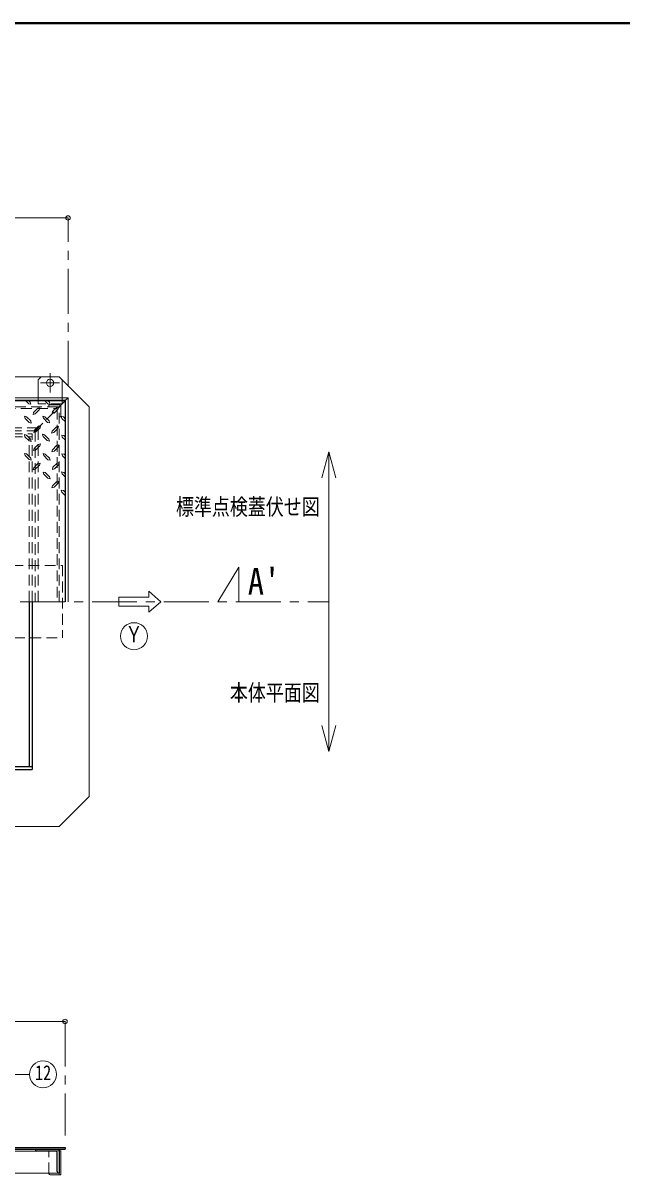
# Model space of a CAD drawing. Units: millimetres at full size, sheet at 1:15; details may follow other scales. Extents: x -3184 to 2891, y -2037 to 2178.
# Drawn here: x -1207 to -207, y 257 to 2178 of the extents above; entities that cross this region are included whole.
import ezdxf
from ezdxf.enums import TextEntityAlignment as Align

# ---------------------------------------------------------------- set-up
doc = ezdxf.new("R2010")
doc.units = ezdxf.units.MM
doc.header["$LTSCALE"] = 15
doc.header["$PDMODE"] = 32
doc.header["$PDSIZE"] = 7.5
doc.linetypes.add('CHAIN1', pattern=[8, 5, -1, 1, -1])
doc.linetypes.add('DASHED1', pattern=[1.8, 1.2, -0.6])
doc.layers.add('0-0', color=4, linetype='Continuous', lineweight=9)
doc.styles.add('ＭＳ ゴシック', font='')
doc.styles.get('ＭＳ ゴシック').set_extended_font_data('MS Gothic')

msp = doc.modelspace()

# ---------------------------------------------------------------- linework, layer by layer
at = {"layer": '0-0', "color": 1, "lineweight": 40}
msp.add_line((2890.8, 2177.87), (-3184.2, 2177.87), dxfattribs=at)
at = {"layer": '0-0'}
for p, q in [((-1131.7, 1852.87), (-2311.7, 1852.87)), ((-2296.7, 1587.87), (-1146.7, 1587.87)), ((-1176.7, 1587.87), (-1181.7, 1582.87)), ((-1181.7, 1582.87), (-1181.7, 1552.87)), ((-1096.7, 1537.87), (-1146.7, 1587.87)), ((-1141.7, 1582.87), (-1141.7, 1552.87)), ((-1201.87, 1547.87), (-1197.24, 1543.06)), ((-1193.74, 1542.18), (-1197.24, 1543.06)), ((-1196.91, 1547.87), (-1194.62, 1545.57)), ((-1194.62, 1545.57), (-1193.74, 1542.18)), ((-1170.23, 1547.87), (-1165.3, 1542.95)), ((-1161.8, 1541.96), (-1165.3, 1542.95)), ((-1165.19, 1547.87), (-1162.79, 1545.46)), ((-1162.79, 1545.46), (-1161.8, 1541.96)), ((-1157.43, 1529.93), (-1150.54, 1536.93)), ((-1150.54, 1536.93), (-1147.04, 1537.81)), ((-1147.04, 1537.81), (-1148.02, 1534.31)), ((-1135.7, 1548.87), (-1136.7, 1547.87)), ((-1096.7, 1537.87), (-1096.7, 1212.87)), ((-1200.85, 1521.18), (-1204.35, 1522.06)), ((-1203.37, 1518.56), (-1204.35, 1522.06)), ((-1203.37, 1518.56), (-1196.58, 1511.78)), ((-1200.85, 1521.18), (-1193.96, 1514.29)), ((-1189.26, 1528.51), (-1190.13, 1525.12)), ((-1186.63, 1525.99), (-1190.13, 1525.12)), ((-1189.26, 1528.51), (-1182.26, 1535.51)), ((-1186.63, 1525.99), (-1179.74, 1532.89)), ((-1182.26, 1535.51), (-1178.87, 1536.39)), ((-1178.87, 1536.39), (-1179.74, 1532.89)), ((-1172.85, 1518.78), (-1173.83, 1522.28)), ((-1170.33, 1521.29), (-1173.83, 1522.28)), ((-1172.85, 1518.78), (-1165.96, 1511.89)), ((-1170.33, 1521.29), (-1163.44, 1514.4)), ((-1157.43, 1529.93), (-1158.41, 1526.54)), ((-1154.91, 1527.42), (-1158.41, 1526.54)), ((-1154.91, 1527.42), (-1148.02, 1534.31)), ((-1139.49, 1521.18), (-1142.99, 1522.06)), ((-1142.01, 1518.56), (-1142.99, 1522.06)), ((-1142.01, 1518.56), (-1136.7, 1513.25)), ((-1139.49, 1521.18), (-1136.7, 1517.99)), ((-1193.08, 1510.79), (-1196.58, 1511.78)), ((-1193.96, 1514.29), (-1193.08, 1510.79)), ((-1187.83, 1498.65), (-1188.71, 1495.26)), ((-1187.83, 1498.65), (-1180.94, 1505.65)), ((-1185.21, 1496.14), (-1178.43, 1503.03)), ((-1180.94, 1505.65), (-1177.44, 1506.53)), ((-1177.44, 1506.53), (-1178.43, 1503.03)), ((-1162.46, 1511.01), (-1165.96, 1511.89)), ((-1163.44, 1514.4), (-1162.46, 1511.01)), ((-1158.08, 1497.45), (-1151.19, 1504.34)), ((-1155.57, 1494.93), (-1148.68, 1501.82)), ((-1201.07, 1490.56), (-1204.57, 1491.54)), ((-1203.58, 1488.04), (-1204.57, 1491.54)), ((-1203.58, 1488.04), (-1196.69, 1481.15)), ((-1201.07, 1490.56), (-1194.18, 1483.67)), ((-1193.19, 1480.17), (-1196.69, 1481.15)), ((-1194.18, 1483.67), (-1193.19, 1480.17)), ((-1185.21, 1496.14), (-1188.71, 1495.26)), ((-1170.77, 1490.99), (-1174.16, 1491.98)), ((-1173.29, 1488.48), (-1174.16, 1491.98)), ((-1173.29, 1488.48), (-1166.4, 1481.59)), ((-1170.77, 1490.99), (-1163.77, 1484.1)), ((-1162.9, 1480.6), (-1166.4, 1481.59)), ((-1163.77, 1484.1), (-1162.9, 1480.6)), ((-1158.08, 1497.45), (-1159.07, 1493.95)), ((-1155.57, 1494.93), (-1159.07, 1493.95)), ((-1138.83, 1489.9), (-1142.33, 1490.78)), ((-1141.35, 1487.28), (-1142.33, 1490.78)), ((-1141.35, 1487.28), (-1136.7, 1482.63)), ((-1138.83, 1489.9), (-1136.7, 1487.77)), ((-1203.37, 1456.76), (-1204.35, 1460.26)), ((-1200.85, 1459.28), (-1204.35, 1460.26)), ((-1188.27, 1468.35), (-1189.26, 1464.85)), ((-1185.76, 1465.84), (-1189.26, 1464.85)), ((-1188.27, 1468.35), (-1181.38, 1475.24)), ((-1185.76, 1465.84), (-1178.87, 1472.73)), ((-1169.68, 1459.17), (-1173.07, 1460.04)), ((-1172.19, 1456.54), (-1173.07, 1460.04)), ((-1157.65, 1466.39), (-1158.52, 1462.99)), ((-1155.02, 1463.87), (-1158.52, 1462.99)), ((-1157.65, 1466.39), (-1150.76, 1473.39)), ((-1155.02, 1463.87), (-1148.24, 1470.76)), ((-1150.76, 1473.39), (-1147.26, 1474.26)), ((-1147.26, 1474.26), (-1148.24, 1470.76)), ((-1203.37, 1456.76), (-1196.58, 1449.87)), ((-1200.85, 1459.28), (-1193.96, 1452.39)), ((-1193.08, 1448.89), (-1196.58, 1449.87)), ((-1193.96, 1452.39), (-1193.08, 1448.89)), ((-1188.82, 1436.31), (-1181.93, 1443.2)), ((-1172.19, 1456.54), (-1165.3, 1449.65)), ((-1169.68, 1459.17), (-1162.68, 1452.17)), ((-1161.8, 1448.78), (-1165.3, 1449.65)), ((-1162.68, 1452.17), (-1161.8, 1448.78)), ((-1156.99, 1436.96), (-1150.1, 1443.96)), ((-1154.37, 1434.45), (-1147.58, 1441.34)), ((-1150.1, 1443.96), (-1146.6, 1444.84)), ((-1146.6, 1444.84), (-1147.58, 1441.34)), ((-1141.02, 1456.21), (-1141.9, 1459.71)), ((-1138.4, 1458.84), (-1141.9, 1459.71)), ((-1141.02, 1456.21), (-1136.7, 1451.89)), ((-1138.4, 1458.84), (-1136.7, 1457.14)), ((-1188.82, 1436.31), (-1189.8, 1432.81)), ((-1186.3, 1433.79), (-1189.8, 1432.81)), ((-1186.3, 1433.79), (-1179.41, 1440.68)), ((-1169.68, 1428.1), (-1173.18, 1428.98)), ((-1172.19, 1425.48), (-1173.18, 1428.98)), ((-1172.19, 1425.48), (-1165.3, 1418.7)), ((-1169.68, 1428.1), (-1162.79, 1421.21)), ((-1156.99, 1436.96), (-1157.87, 1433.57)), ((-1154.37, 1434.45), (-1157.87, 1433.57)), ((-1141.46, 1425.92), (-1142.44, 1429.42)), ((-1138.94, 1428.54), (-1142.44, 1429.42)), ((-1141.46, 1425.92), (-1136.7, 1420.97)), ((-1138.94, 1428.54), (-1136.7, 1426.3)), ((-1161.8, 1417.71), (-1165.3, 1418.7)), ((-1162.79, 1421.21), (-1161.8, 1417.71)), ((-1157.65, 1406.12), (-1158.52, 1402.62)), ((-1155.02, 1403.6), (-1158.52, 1402.62)), ((-1157.65, 1406.12), (-1150.76, 1413.01)), ((-1155.02, 1403.6), (-1148.24, 1410.49)), ((-1150.76, 1413.01), (-1147.26, 1413.99)), ((-1147.26, 1413.99), (-1148.24, 1410.49)), ((-1142.01, 1395.62), (-1142.99, 1399.12)), ((-1139.49, 1398.24), (-1142.99, 1399.12)), ((-1142.01, 1395.62), (-1136.7, 1390.1)), ((-1139.49, 1398.24), (-1136.7, 1395.46)), ((-1136.7, 512.87), (-1721.7, 512.87)), ((-1360.7, 296.67), (-1183.7, 296.67)), ((-1699.2, 259.67), (-1146.7, 259.67)), ((-1163.5, 258.87), (-1163.5, 259.67)), ((-1161.5, 256.87), (-1146.7, 256.87))]:
    msp.add_line(p, q, dxfattribs=at)
at = {"layer": '0-0', "linetype": 'CHAIN1'}
for p, q in [((-1131.7, 1572.87), (-1131.7, 1852.87)), ((-1177.7, 1577.87), (-1145.7, 1577.87)), ((-1161.7, 1593.87), (-1161.7, 1561.87)), ((-881.7, 1212.87), (-846.7, 1270.37)), ((-846.7, 1212.87), (-846.7, 1270.37)), ((-2771.7, 1212.87), (-696.7, 1212.87)), ((-1136.7, 512.87), (-1136.7, 322.87))]:
    msp.add_line(p, q, dxfattribs=at)
at = {"layer": '0-0', "color": 7, "lineweight": 18}
for p, q in [((-1131.7, 1552.87), (-2311.7, 1552.87)), ((-1135.7, 1548.87), (-2307.7, 1548.87)), ((-1135.7, 1548.87), (-1131.7, 1552.87)), ((-1135.7, 1548.87), (-1135.7, 1212.87)), ((-1131.7, 1552.87), (-1131.7, 1212.87)), ((-696.7, 1462.87), (-708.35, 1419.4)), ((-696.7, 1462.87), (-685.06, 1419.4)), ((-696.7, 1462.87), (-696.7, 962.87)), ((-996.7, 1230.37), (-996.7, 1220.37)), ((-976.7, 1212.87), (-996.7, 1230.37)), ((-1096.7, 1212.87), (-1096.7, 887.87)), ((-1046.7, 1220.37), (-1046.7, 1205.37)), ((-996.7, 1220.37), (-1046.7, 1220.37)), ((-976.7, 1212.87), (-996.7, 1195.37)), ((-996.7, 1205.37), (-1046.7, 1205.37)), ((-996.7, 1205.37), (-996.7, 1195.37)), ((-696.7, 962.87), (-708.35, 1006.34)), ((-696.7, 962.87), (-685.06, 1006.34)), ((-1146.7, 837.87), (-1096.7, 887.87)), ((-1146.7, 837.87), (-2296.7, 837.87)), ((-1249.23, 424.55), (-1196.1, 424.55)), ((-1146.7, 296.87), (-1143.5, 296.87)), ((-1143.5, 296.87), (-1143.5, 256.87)), ((-1146.7, 259.67), (-1146.7, 256.87)), ((-1146.7, 256.87), (-1143.5, 256.87))]:
    msp.add_line(p, q, dxfattribs=at)
at = {"layer": '0-0', "color": 5, "lineweight": 25}
for p, q in [((-1136.7, 1547.87), (-2306.7, 1547.87)), ((-1136.7, 1547.87), (-1136.7, 1212.87)), ((-1196.7, 1212.87), (-1196.7, 937.87)), ((-1191.7, 1212.87), (-1191.7, 932.87)), ((-2251.7, 937.87), (-1191.7, 937.87)), ((-2251.7, 932.87), (-1191.7, 932.87)), ((-1372.2, 302.87), (-1136.7, 302.87)), ((-1372.2, 299.67), (-1136.7, 299.67)), ((-1152.7, 296.67), (-1183.7, 296.67)), ((-1149.7, 262.67), (-1149.7, 293.67)), ((-1146.7, 299.67), (-1146.7, 259.67)), ((-1136.7, 302.87), (-1136.7, 299.67))]:
    msp.add_line(p, q, dxfattribs=at)
at = {"layer": '0-0', "color": 7, "linetype": 'DASHED1', "lineweight": 18}
for p, q in [((-1148.3, 1537.87), (-1697.6, 1537.87)), ((-1186.7, 1497.87), (-1147.17, 1537.4)), ((-1146.7, 1212.87), (-1146.7, 1536.27)), ((-1659.2, 1497.87), (-1186.7, 1497.87)), ((-1186.7, 1497.87), (-1186.7, 1212.87))]:
    msp.add_line(p, q, dxfattribs=at)
at = {"layer": '0-0', "linetype": 'DASHED1'}
for p, q in [((-1181.7, 1552.87), (-1181.7, 1542.87)), ((-1141.7, 1542.87), (-1181.7, 1542.87)), ((-1163.5, 1541.07), (-1163.5, 1537.87)), ((-1146.7, 1541.07), (-1163.5, 1541.07)), ((-1147.17, 1537.4), (-1136.7, 1547.87)), ((-1143.5, 1537.87), (-1143.5, 1521.07)), ((-1141.7, 1552.87), (-1141.7, 1542.87)), ((-1696.2, 1534.87), (-1149.7, 1534.87)), ((-1149.7, 1534.87), (-1149.7, 1212.87)), ((-1146.7, 1521.07), (-1143.5, 1521.07)), ((-1181.7, 1502.87), (-2261.7, 1502.87)), ((-1181.7, 1212.87), (-1181.7, 1502.87)), ((-2251.7, 1492.87), (-1191.7, 1492.87)), ((-2251.7, 1487.87), (-1191.7, 1487.87)), ((-1196.7, 1212.87), (-1196.7, 1487.87)), ((-1191.7, 1212.87), (-1191.7, 1492.87)), ((-1221.7, 1152.37), (-1140.7, 1152.37)), ((-1163.5, 296.87), (-1146.7, 296.87)), ((-1163.5, 259.67), (-1163.5, 296.87))]:
    msp.add_line(p, q, dxfattribs=at)
at = {"layer": '0-0'}
for points in [[(-1151.19, 1504.34), (-1147.8, 1505.32), (-1148.68, 1501.82)], [(-1181.38, 1475.24), (-1177.88, 1476.12), (-1178.87, 1472.73)], [(-1181.93, 1443.2), (-1178.43, 1444.07), (-1179.41, 1440.68)]]:
    msp.add_lwpolyline(points, dxfattribs=at)
at = {"layer": '0-0', "linetype": 'DASHED1'}
msp.add_lwpolyline([(-1224.7, 1212.87), (-1224.7, 1273.37), (-1140.7, 1273.37), (-1140.7, 1152.37)], dxfattribs=at)
at = {"layer": '0-0'}
msp.add_circle((-1161.7, 1577.87), 6, dxfattribs=at)
at = {"layer": '0-0', "color": 7, "lineweight": 18}
for centre in [(-1021.7, 1155.37), (-1173.6, 424.55)]:
    msp.add_circle(centre, 22.5, dxfattribs=at)
at = {"layer": '0-0', "color": 7, "linetype": 'DASHED1', "lineweight": 18}
msp.add_arc((-1148.3, 1536.27), 1.6, 0, 90, dxfattribs=at)
at = {"layer": '0-0', "linetype": 'DASHED1'}
msp.add_arc((-1146.7, 1537.87), 3.2, 0, 90, dxfattribs=at)
at = {"layer": '0-0', "color": 5, "lineweight": 25}
for centre, start, end in [((-1183.7, 299.67), 180, 270), ((-1152.7, 293.67), 0, 90), ((-1146.7, 262.67), 180, 270)]:
    msp.add_arc(centre, 3, start, end, dxfattribs=at)
at = {"layer": '0-0'}
msp.add_arc((-1161.5, 258.87), 2, 180, 270, dxfattribs=at)
at = {"layer": '0-0', "color": 1}
for p in [(-1131.7, 1852.87), (-1136.7, 512.87)]:
    msp.add_point(p, dxfattribs=at)

# ---------------------------------------------------------------- texts
at = {"layer": '0-0', "color": 7, "style": 'ＭＳ ゴシック'}
for s, height, width, p in [('標準点検蓋伏せ図', 27.49, 0.8, (-951.7, 1349.12)), ("A'", 43.99, 0.9, (-831.7, 1211.62)), ('Ｙ', 27.49, 0.8, (-1036.7, 1136.62)), ('本体平面図', 27.49, 0.8, (-861.7, 1039.12)), ('12', 24.74, 0.8, (-1186.73, 407.67))]:
    msp.add_text(s, height=height, dxfattribs=dict(at, width=width)).set_placement(p, align=Align.BOTTOM_LEFT)

doc.saveas('drawing.dxf')
